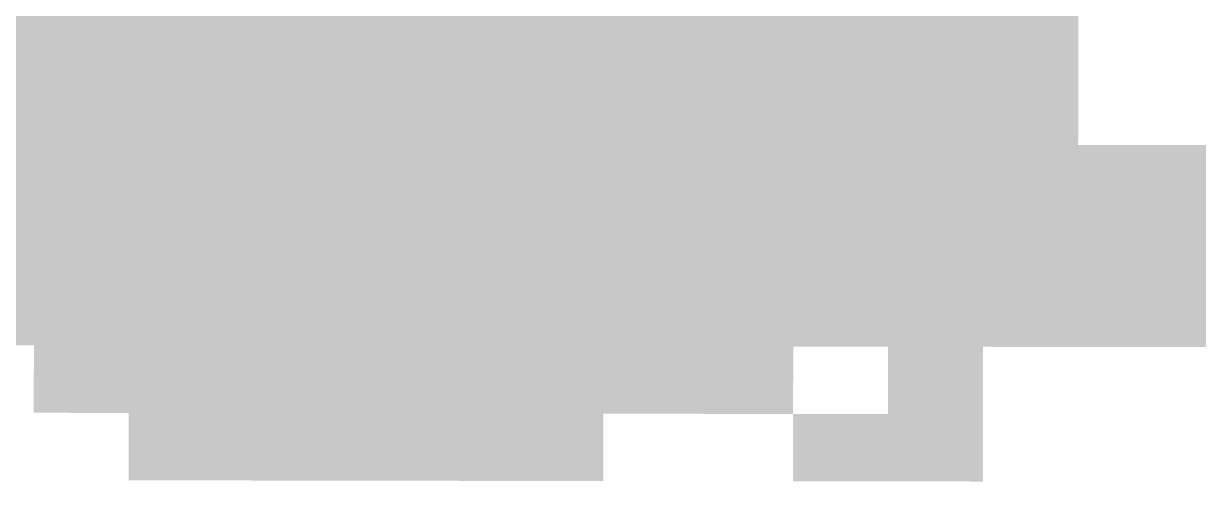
# Model space of a CAD drawing. Header units: inches. Extents: x 267136 to 306747, y 5028981 to 5062930.
# Drawn here: x 293007 to 299062, y 5030289 to 5032650 of the extents above; entities that cross this region are included whole.
import ezdxf

# ---------------------------------------------------------------- set-up
doc = ezdxf.new("R2010")
doc.units = ezdxf.units.IN
doc.header["$MEASUREMENT"] = 0

msp = doc.modelspace()

# ---------------------------------------------------------------- hatches: boundary and pattern name
for points in [[(293063.205, 5032379.433), (292998.001, 5032379.554), (292932.796, 5032379.677), (292867.592, 5032379.8), (292802.387, 5032379.924), (292671.979, 5032380.174), (292606.774, 5032380.3), (292574.172, 5032380.363), (292574.262, 5032426.667), (292574.442, 5032519.274), (292574.847, 5032727.642), (292607.447, 5032727.578), (292672.648, 5032727.452), (292803.05, 5032727.202), (292868.25, 5032727.078), (292933.451, 5032726.955), (293063.853, 5032726.711), (293063.81, 5032703.559), (293063.637, 5032610.951), (293063.464, 5032518.344), (293063.292, 5032425.736), (293063.205, 5032379.433)], [(293552.238, 5032378.539), (293519.636, 5032378.598), (293454.432, 5032378.715), (293389.227, 5032378.833), (293324.023, 5032378.951), (293258.818, 5032379.07), (293193.614, 5032379.19), (293128.409, 5032379.311), (293063.205, 5032379.433), (293063.292, 5032425.736), (293063.464, 5032518.344), (293063.637, 5032610.951), (293063.81, 5032703.559), (293063.853, 5032726.711), (293129.053, 5032726.59), (293194.254, 5032726.469), (293324.656, 5032726.229), (293455.058, 5032725.993), (293520.259, 5032725.876), (293552.859, 5032725.817), (293552.817, 5032702.666), (293552.652, 5032610.058), (293552.486, 5032517.45), (293552.321, 5032424.843), (293552.238, 5032378.539)], [(294041.271, 5032377.684), (293976.067, 5032377.796), (293910.862, 5032377.908), (293845.658, 5032378.021), (293780.454, 5032378.136), (293715.249, 5032378.25), (293650.045, 5032378.365), (293584.84, 5032378.48), (293552.238, 5032378.539), (293552.321, 5032424.843), (293552.486, 5032517.45), (293552.652, 5032610.058), (293552.817, 5032702.666), (293552.859, 5032725.817), (293585.459, 5032725.76), (293715.861, 5032725.528), (293781.062, 5032725.414), (293846.262, 5032725.3), (293976.664, 5032725.074), (294041.865, 5032724.963), (294041.825, 5032701.811), (294041.667, 5032609.203), (294041.509, 5032516.596), (294041.35, 5032423.987), (294041.271, 5032377.684)], [(294530.304, 5032376.867), (294497.702, 5032376.92), (294432.498, 5032377.027), (294367.293, 5032377.135), (294302.089, 5032377.243), (294236.885, 5032377.353), (294171.68, 5032377.462), (294106.476, 5032377.573), (294041.271, 5032377.684), (294041.35, 5032423.987), (294041.509, 5032516.596), (294041.667, 5032609.203), (294041.825, 5032701.811), (294041.865, 5032724.963), (294172.267, 5032724.741), (294237.467, 5032724.631), (294367.869, 5032724.413), (294433.07, 5032724.306), (294498.271, 5032724.198), (294530.871, 5032724.146), (294530.833, 5032700.993), (294530.682, 5032608.386), (294530.531, 5032515.778), (294530.38, 5032423.171), (294530.304, 5032376.867)], [(295019.337, 5032376.088), (294954.133, 5032376.189), (294888.929, 5032376.292), (294823.724, 5032376.395), (294758.52, 5032376.499), (294693.315, 5032376.603), (294562.907, 5032376.813), (294530.304, 5032376.867), (294530.38, 5032423.171), (294530.531, 5032515.778), (294530.682, 5032608.386), (294530.833, 5032700.993), (294530.871, 5032724.146), (294563.472, 5032724.093), (294628.672, 5032723.986), (294693.873, 5032723.882), (294759.074, 5032723.777), (294824.275, 5032723.674), (294889.476, 5032723.57), (294954.676, 5032723.468), (295019.877, 5032723.366), (295019.841, 5032700.215), (295019.697, 5032607.606), (295019.409, 5032422.392), (295019.337, 5032376.088)], [(295508.371, 5032375.347), (295475.768, 5032375.395), (295410.564, 5032375.492), (295345.36, 5032375.59), (295280.155, 5032375.687), (295214.951, 5032375.787), (295149.746, 5032375.887), (295084.542, 5032375.987), (295019.337, 5032376.088), (295019.409, 5032422.392), (295019.697, 5032607.606), (295019.841, 5032700.215), (295019.877, 5032723.366), (295085.078, 5032723.266), (295150.279, 5032723.165), (295215.48, 5032723.065), (295280.681, 5032722.967), (295345.881, 5032722.868), (295476.283, 5032722.674), (295508.883, 5032722.625), (295508.849, 5032699.474), (295508.712, 5032606.866), (295508.576, 5032514.258), (295508.439, 5032421.65), (295508.371, 5032375.347)], [(295997.404, 5032374.644), (295932.199, 5032374.735), (295866.995, 5032374.827), (295801.79, 5032374.92), (295671.382, 5032375.108), (295606.177, 5032375.203), (295508.371, 5032375.347), (295508.439, 5032421.65), (295508.576, 5032514.258), (295508.712, 5032606.866), (295508.849, 5032699.474), (295508.883, 5032722.625), (295541.484, 5032722.577), (295606.685, 5032722.481), (295671.885, 5032722.387), (295737.086, 5032722.292), (295867.488, 5032722.106), (295997.89, 5032721.922), (295997.857, 5032698.771), (295997.728, 5032606.163), (295997.468, 5032420.947), (295997.404, 5032374.644)], [(296486.437, 5032373.979), (296453.835, 5032374.021), (296388.63, 5032374.108), (296323.426, 5032374.196), (296258.221, 5032374.284), (296193.017, 5032374.373), (296127.813, 5032374.463), (296062.608, 5032374.553), (295997.404, 5032374.644), (295997.468, 5032420.947), (295997.728, 5032606.163), (295997.857, 5032698.771), (295997.89, 5032721.922), (296063.09, 5032721.831), (296193.492, 5032721.651), (296258.693, 5032721.562), (296323.894, 5032721.475), (296389.094, 5032721.387), (296454.295, 5032721.301), (296486.896, 5032721.257), (296486.865, 5032698.105), (296486.743, 5032605.498), (296486.62, 5032512.89), (296486.498, 5032420.282), (296486.437, 5032373.979)], [(296975.47, 5032373.352), (296910.266, 5032373.433), (296845.061, 5032373.515), (296779.857, 5032373.598), (296714.652, 5032373.682), (296649.448, 5032373.766), (296584.243, 5032373.851), (296519.039, 5032373.936), (296486.437, 5032373.979), (296486.498, 5032420.282), (296486.62, 5032512.89), (296486.743, 5032605.498), (296486.865, 5032698.105), (296486.896, 5032721.257), (296519.496, 5032721.214), (296649.898, 5032721.044), (296715.099, 5032720.96), (296780.299, 5032720.876), (296975.902, 5032720.63), (296975.873, 5032697.479), (296975.758, 5032604.87), (296975.643, 5032512.263), (296975.528, 5032419.655), (296975.47, 5032373.352)], [(297464.503, 5032372.763), (297431.901, 5032372.801), (297366.696, 5032372.877), (297301.492, 5032372.955), (297236.288, 5032373.032), (297171.083, 5032373.111), (297105.879, 5032373.19), (297040.674, 5032373.271), (296975.47, 5032373.352), (296975.528, 5032419.655), (296975.643, 5032512.263), (296975.758, 5032604.87), (296975.873, 5032697.479), (296975.902, 5032720.63), (297041.103, 5032720.55), (297106.303, 5032720.47), (297171.504, 5032720.39), (297236.705, 5032720.312), (297301.906, 5032720.233), (297367.107, 5032720.156), (297432.307, 5032720.079), (297464.908, 5032720.041), (297464.773, 5032604.281), (297464.665, 5032511.674), (297464.557, 5032419.066), (297464.503, 5032372.763)], [(297953.536, 5032372.212), (297888.332, 5032372.283), (297823.127, 5032372.354), (297757.923, 5032372.428), (297692.719, 5032372.501), (297627.514, 5032372.574), (297562.31, 5032372.649), (297497.105, 5032372.725), (297464.503, 5032372.763), (297464.557, 5032419.066), (297464.665, 5032511.674), (297464.773, 5032604.281), (297464.908, 5032720.041), (297497.508, 5032720.003), (297562.709, 5032719.928), (297627.91, 5032719.854), (297693.111, 5032719.779), (297758.312, 5032719.706), (297823.512, 5032719.633), (297888.713, 5032719.562), (297953.914, 5032719.49), (297953.889, 5032696.338), (297953.788, 5032603.73), (297953.687, 5032511.123), (297953.587, 5032418.516), (297953.536, 5032372.212)], [(298442.569, 5032371.698), (298409.967, 5032371.731), (298344.763, 5032371.798), (298279.558, 5032371.865), (298214.354, 5032371.934), (298149.149, 5032372.002), (298083.945, 5032372.071), (298018.741, 5032372.141), (297953.536, 5032372.212), (297953.587, 5032418.516), (297953.687, 5032511.123), (297953.788, 5032603.73), (297953.889, 5032696.338), (297953.914, 5032719.49), (298019.115, 5032719.419), (298084.316, 5032719.35), (298149.517, 5032719.28), (298214.717, 5032719.212), (298345.119, 5032719.076), (298410.32, 5032719.01), (298442.92, 5032718.977), (298442.897, 5032695.825), (298442.803, 5032603.218), (298442.71, 5032510.609), (298442.616, 5032418.002), (298442.569, 5032371.698)], [(293062.557, 5032032.154), (292997.349, 5032032.275), (292866.933, 5032032.521), (292736.517, 5032032.771), (292606.101, 5032033.021), (292573.497, 5032033.085), (292573.722, 5032148.845), (292573.902, 5032241.452), (292574.082, 5032334.06), (292574.172, 5032380.363), (292606.774, 5032380.3), (292671.979, 5032380.174), (292802.387, 5032379.924), (292867.592, 5032379.8), (292932.796, 5032379.677), (292998.001, 5032379.554), (293063.205, 5032379.433), (293063.119, 5032333.128), (293062.946, 5032240.521), (293062.773, 5032147.913), (293062.601, 5032055.306), (293062.557, 5032032.154)], [(293551.617, 5032031.261), (293519.013, 5032031.319), (293323.389, 5032031.673), (293258.181, 5032031.792), (293127.765, 5032032.032), (293062.557, 5032032.154), (293062.601, 5032055.306), (293062.773, 5032147.913), (293062.946, 5032240.521), (293063.119, 5032333.128), (293063.205, 5032379.433), (293128.409, 5032379.311), (293193.614, 5032379.19), (293258.818, 5032379.07), (293324.023, 5032378.951), (293389.227, 5032378.833), (293454.432, 5032378.715), (293519.636, 5032378.598), (293552.238, 5032378.539), (293552.155, 5032332.235), (293551.99, 5032239.628), (293551.824, 5032147.021), (293551.659, 5032054.413), (293551.617, 5032031.261)], [(294040.677, 5032030.405), (293975.469, 5032030.518), (293910.261, 5032030.63), (293845.053, 5032030.743), (293779.845, 5032030.857), (293584.221, 5032031.202), (293551.617, 5032031.261), (293551.659, 5032054.413), (293551.824, 5032147.021), (293551.99, 5032239.628), (293552.155, 5032332.235), (293552.238, 5032378.539), (293584.84, 5032378.48), (293650.045, 5032378.365), (293715.249, 5032378.25), (293780.454, 5032378.136), (293845.658, 5032378.021), (293910.862, 5032377.908), (293976.067, 5032377.796), (294041.271, 5032377.684), (294041.192, 5032331.38), (294041.034, 5032238.772), (294040.875, 5032146.165), (294040.717, 5032053.558), (294040.677, 5032030.405)], [(294529.738, 5032029.589), (294497.134, 5032029.642), (294366.718, 5032029.856), (294236.302, 5032030.074), (294171.094, 5032030.185), (294105.885, 5032030.295), (294040.677, 5032030.405), (294040.717, 5032053.558), (294040.875, 5032146.165), (294041.034, 5032238.772), (294041.192, 5032331.38), (294041.271, 5032377.684), (294106.476, 5032377.573), (294171.68, 5032377.462), (294236.885, 5032377.353), (294302.089, 5032377.243), (294367.293, 5032377.135), (294432.498, 5032377.027), (294497.702, 5032376.92), (294530.304, 5032376.867), (294530.229, 5032330.563), (294530.078, 5032237.956), (294529.927, 5032145.348), (294529.775, 5032052.74), (294529.738, 5032029.589)], [(295018.798, 5032028.81), (294953.59, 5032028.911), (294888.382, 5032029.014), (294823.174, 5032029.116), (294757.966, 5032029.221), (294692.758, 5032029.325), (294562.342, 5032029.535), (294529.738, 5032029.589), (294529.775, 5032052.74), (294529.927, 5032145.348), (294530.078, 5032237.956), (294530.229, 5032330.563), (294530.304, 5032376.867), (294562.907, 5032376.813), (294693.315, 5032376.603), (294758.52, 5032376.499), (294823.724, 5032376.395), (294888.929, 5032376.292), (294954.133, 5032376.189), (295019.337, 5032376.088), (295019.266, 5032329.784), (295019.122, 5032237.177), (295018.978, 5032144.569), (295018.834, 5032051.962), (295018.798, 5032028.81)], [(295507.858, 5032028.068), (295475.254, 5032028.116), (295344.838, 5032028.312), (295279.63, 5032028.409), (295214.422, 5032028.509), (295149.214, 5032028.608), (295018.798, 5032028.81), (295018.834, 5032051.962), (295018.978, 5032144.569), (295019.122, 5032237.177), (295019.266, 5032329.784), (295019.337, 5032376.088), (295084.542, 5032375.987), (295149.746, 5032375.887), (295214.951, 5032375.787), (295280.155, 5032375.687), (295345.36, 5032375.59), (295410.564, 5032375.492), (295475.768, 5032375.395), (295508.371, 5032375.347), (295508.302, 5032329.043), (295508.165, 5032236.436), (295508.029, 5032143.828), (295507.892, 5032051.221), (295507.858, 5032028.068)], [(295996.918, 5032027.365), (295931.71, 5032027.457), (295866.502, 5032027.549), (295736.086, 5032027.735), (295605.67, 5032027.925), (295540.462, 5032028.021), (295507.858, 5032028.068), (295507.892, 5032051.221), (295508.029, 5032143.828), (295508.165, 5032236.436), (295508.302, 5032329.043), (295508.371, 5032375.347), (295606.177, 5032375.203), (295671.382, 5032375.108), (295801.79, 5032374.92), (295866.995, 5032374.827), (295932.199, 5032374.735), (295997.404, 5032374.644), (295997.339, 5032328.34), (295997.209, 5032235.732), (295997.08, 5032143.125), (295996.95, 5032050.518), (295996.918, 5032027.365)], [(296485.978, 5032026.7), (296453.374, 5032026.743), (296388.166, 5032026.83), (296257.75, 5032027.006), (296192.542, 5032027.095), (296127.334, 5032027.185), (296062.126, 5032027.274), (295996.918, 5032027.365), (295996.95, 5032050.518), (295997.08, 5032143.125), (295997.209, 5032235.732), (295997.339, 5032328.34), (295997.404, 5032374.644), (296062.608, 5032374.553), (296127.813, 5032374.463), (296193.017, 5032374.373), (296258.221, 5032374.284), (296323.426, 5032374.196), (296388.63, 5032374.108), (296453.835, 5032374.021), (296486.437, 5032373.979), (296486.376, 5032327.675), (296486.253, 5032235.067), (296486.009, 5032049.853), (296485.978, 5032026.7)], [(296975.038, 5032026.073), (296909.83, 5032026.154), (296844.622, 5032026.236), (296779.414, 5032026.319), (296648.998, 5032026.487), (296518.582, 5032026.657), (296485.978, 5032026.7), (296486.009, 5032049.853), (296486.253, 5032235.067), (296486.376, 5032327.675), (296486.437, 5032373.979), (296519.039, 5032373.936), (296584.243, 5032373.851), (296649.448, 5032373.766), (296714.652, 5032373.682), (296779.857, 5032373.598), (296845.061, 5032373.515), (296910.266, 5032373.433), (296975.47, 5032373.352), (296975.412, 5032327.048), (296975.297, 5032234.44), (296975.067, 5032049.226), (296975.038, 5032026.073)], [(297464.098, 5032025.484), (297431.494, 5032025.522), (297366.286, 5032025.599), (297301.078, 5032025.677), (297235.87, 5032025.754), (297105.454, 5032025.912), (297040.246, 5032025.992), (296975.038, 5032026.073), (296975.067, 5032049.226), (296975.297, 5032234.44), (296975.412, 5032327.048), (296975.47, 5032373.352), (297040.674, 5032373.271), (297105.879, 5032373.19), (297171.083, 5032373.111), (297236.288, 5032373.032), (297301.492, 5032372.955), (297366.696, 5032372.877), (297431.901, 5032372.801), (297464.503, 5032372.763), (297464.449, 5032326.459), (297464.341, 5032233.852), (297464.233, 5032141.243), (297464.125, 5032048.636), (297464.098, 5032025.484)], [(297953.158, 5032024.934), (297887.95, 5032025.005), (297822.742, 5032025.076), (297757.534, 5032025.149), (297692.326, 5032025.223), (297627.118, 5032025.296), (297496.702, 5032025.446), (297464.098, 5032025.484), (297464.125, 5032048.636), (297464.233, 5032141.243), (297464.341, 5032233.852), (297464.449, 5032326.459), (297464.503, 5032372.763), (297497.105, 5032372.725), (297562.31, 5032372.649), (297627.514, 5032372.574), (297692.719, 5032372.501), (297757.923, 5032372.428), (297823.127, 5032372.354), (297888.332, 5032372.283), (297953.536, 5032372.212), (297953.486, 5032325.907), (297953.385, 5032233.3), (297953.284, 5032140.692), (297953.184, 5032048.085), (297953.158, 5032024.934)], [(298442.219, 5032024.42), (298409.615, 5032024.453), (298344.406, 5032024.52), (298279.198, 5032024.587), (298213.99, 5032024.655), (298018.366, 5032024.862), (297953.158, 5032024.934), (297953.184, 5032048.085), (297953.284, 5032140.692), (297953.385, 5032233.3), (297953.486, 5032325.907), (297953.536, 5032372.212), (298018.741, 5032372.141), (298083.945, 5032372.071), (298149.149, 5032372.002), (298214.354, 5032371.934), (298279.558, 5032371.865), (298344.763, 5032371.798), (298409.967, 5032371.731), (298442.569, 5032371.698), (298442.522, 5032325.395), (298442.429, 5032232.787), (298442.335, 5032140.18), (298442.242, 5032047.572), (298442.219, 5032024.42)], [(293061.91, 5031684.876), (292996.698, 5031684.998), (292931.487, 5031685.12), (292866.275, 5031685.243), (292801.063, 5031685.367), (292735.852, 5031685.492), (292670.64, 5031685.617), (292605.428, 5031685.743), (292572.823, 5031685.807), (292573.002, 5031778.414), (292573.182, 5031871.021), (292573.497, 5032033.085), (292606.101, 5032033.021), (292736.517, 5032032.771), (292866.933, 5032032.521), (292997.349, 5032032.275), (293062.557, 5032032.154), (293062.428, 5031962.698), (293062.255, 5031870.091), (293062.082, 5031777.483), (293061.91, 5031684.876)], [(293550.997, 5031683.982), (293518.391, 5031684.041), (293453.179, 5031684.158), (293387.968, 5031684.276), (293257.544, 5031684.514), (293192.333, 5031684.634), (293127.121, 5031684.755), (293061.91, 5031684.876), (293062.082, 5031777.483), (293062.255, 5031870.091), (293062.428, 5031962.698), (293062.557, 5032032.154), (293127.765, 5032032.032), (293258.181, 5032031.792), (293323.389, 5032031.673), (293519.013, 5032031.319), (293551.617, 5032031.261), (293551.493, 5031961.805), (293551.328, 5031869.197), (293551.162, 5031776.59), (293550.997, 5031683.982)], [(294040.084, 5031683.128), (293974.872, 5031683.239), (293909.661, 5031683.352), (293844.449, 5031683.465), (293779.237, 5031683.579), (293714.026, 5031683.693), (293648.814, 5031683.809), (293583.603, 5031683.925), (293550.997, 5031683.982), (293551.162, 5031776.59), (293551.328, 5031869.197), (293551.493, 5031961.805), (293551.617, 5032031.261), (293584.221, 5032031.202), (293779.845, 5032030.857), (293845.053, 5032030.743), (293910.261, 5032030.63), (293975.469, 5032030.518), (294040.677, 5032030.405), (294040.559, 5031960.95), (294040.401, 5031868.343), (294040.242, 5031775.735), (294040.084, 5031683.128)], [(294529.171, 5031682.311), (294496.565, 5031682.364), (294431.354, 5031682.471), (294300.93, 5031682.687), (294235.719, 5031682.796), (294170.507, 5031682.906), (294105.295, 5031683.017), (294040.084, 5031683.128), (294040.242, 5031775.735), (294040.401, 5031868.343), (294040.559, 5031960.95), (294040.677, 5032030.405), (294105.885, 5032030.295), (294171.094, 5032030.185), (294236.302, 5032030.074), (294366.718, 5032029.856), (294497.134, 5032029.642), (294529.738, 5032029.589), (294529.624, 5031960.133), (294529.473, 5031867.525), (294529.171, 5031682.311)], [(295018.258, 5031681.531), (294953.046, 5031681.633), (294887.835, 5031681.735), (294822.623, 5031681.839), (294757.412, 5031681.942), (294692.2, 5031682.047), (294626.988, 5031682.151), (294561.777, 5031682.258), (294529.171, 5031682.311), (294529.473, 5031867.525), (294529.624, 5031960.133), (294529.738, 5032029.589), (294562.342, 5032029.535), (294692.758, 5032029.325), (294757.966, 5032029.221), (294823.174, 5032029.116), (294888.382, 5032029.014), (294953.59, 5032028.911), (295018.798, 5032028.81), (295018.69, 5031959.354), (295018.546, 5031866.746), (295018.402, 5031774.139), (295018.258, 5031681.531)], [(295507.345, 5031680.79), (295474.739, 5031680.839), (295409.528, 5031680.936), (295344.316, 5031681.033), (295279.104, 5031681.132), (295213.893, 5031681.23), (295148.681, 5031681.33), (295083.47, 5031681.431), (295018.258, 5031681.531), (295018.402, 5031774.139), (295018.546, 5031866.746), (295018.798, 5032028.81), (295149.214, 5032028.608), (295214.422, 5032028.509), (295279.63, 5032028.409), (295344.838, 5032028.312), (295475.254, 5032028.116), (295507.858, 5032028.068), (295507.755, 5031958.613), (295507.619, 5031866.005), (295507.482, 5031773.397), (295507.345, 5031680.79)], [(295996.432, 5031680.087), (295931.221, 5031680.179), (295866.009, 5031680.271), (295800.797, 5031680.364), (295735.586, 5031680.458), (295670.374, 5031680.552), (295605.163, 5031680.646), (295507.345, 5031680.79), (295507.482, 5031773.397), (295507.619, 5031866.005), (295507.755, 5031958.613), (295507.858, 5032028.068), (295540.462, 5032028.021), (295605.67, 5032027.925), (295736.086, 5032027.735), (295866.502, 5032027.549), (295996.918, 5032027.365), (295996.821, 5031957.91), (295996.691, 5031865.303), (295996.562, 5031772.694), (295996.432, 5031680.087)], [(296485.519, 5031679.422), (296452.913, 5031679.466), (296387.702, 5031679.552), (296322.49, 5031679.64), (296257.279, 5031679.728), (296192.067, 5031679.816), (296126.855, 5031679.906), (296061.644, 5031679.996), (295996.432, 5031680.087), (295996.562, 5031772.694), (295996.691, 5031865.303), (295996.821, 5031957.91), (295996.918, 5032027.365), (296062.126, 5032027.274), (296127.334, 5032027.185), (296192.542, 5032027.095), (296257.75, 5032027.006), (296388.166, 5032026.83), (296453.374, 5032026.743), (296485.978, 5032026.7), (296485.886, 5031957.245), (296485.642, 5031772.029), (296485.519, 5031679.422)], [(296974.606, 5031678.795), (296909.395, 5031678.877), (296844.183, 5031678.959), (296778.972, 5031679.041), (296648.548, 5031679.209), (296583.337, 5031679.294), (296518.125, 5031679.379), (296485.519, 5031679.422), (296485.642, 5031772.029), (296485.886, 5031957.245), (296485.978, 5032026.7), (296518.582, 5032026.657), (296648.998, 5032026.487), (296779.414, 5032026.319), (296844.622, 5032026.236), (296909.83, 5032026.154), (296975.038, 5032026.073), (296974.952, 5031956.617), (296974.837, 5031864.01), (296974.722, 5031771.402), (296974.606, 5031678.795)], [(297463.693, 5031678.206), (297431.088, 5031678.244), (297300.664, 5031678.398), (297235.453, 5031678.477), (297170.241, 5031678.555), (297105.03, 5031678.635), (296974.606, 5031678.795), (296974.722, 5031771.402), (296974.837, 5031864.01), (296974.952, 5031956.617), (296975.038, 5032026.073), (297040.246, 5032025.992), (297105.454, 5032025.912), (297235.87, 5032025.754), (297301.078, 5032025.677), (297366.286, 5032025.599), (297431.494, 5032025.522), (297464.098, 5032025.484), (297464.017, 5031956.028), (297463.909, 5031863.421), (297463.801, 5031770.813), (297463.693, 5031678.206)], [(297952.781, 5031677.655), (297887.569, 5031677.727), (297822.357, 5031677.798), (297757.146, 5031677.871), (297691.934, 5031677.944), (297626.723, 5031678.019), (297561.511, 5031678.093), (297496.299, 5031678.168), (297463.693, 5031678.206), (297463.801, 5031770.813), (297463.909, 5031863.421), (297464.017, 5031956.028), (297464.098, 5032025.484), (297496.702, 5032025.446), (297627.118, 5032025.296), (297692.326, 5032025.223), (297757.534, 5032025.149), (297822.742, 5032025.076), (297953.158, 5032024.934), (297953.083, 5031955.478), (297952.982, 5031862.87), (297952.881, 5031770.263), (297952.781, 5031677.655)], [(298441.868, 5031677.142), (298409.262, 5031677.175), (298344.05, 5031677.241), (298278.839, 5031677.309), (298213.627, 5031677.377), (298148.416, 5031677.445), (298083.204, 5031677.515), (298017.992, 5031677.584), (297952.781, 5031677.655), (297952.881, 5031770.263), (297952.982, 5031862.87), (297953.083, 5031955.478), (297953.158, 5032024.934), (298018.366, 5032024.862), (298213.99, 5032024.655), (298279.198, 5032024.587), (298344.406, 5032024.52), (298409.615, 5032024.453), (298442.219, 5032024.42), (298442.148, 5031954.965), (298442.055, 5031862.357), (298441.961, 5031769.749), (298441.868, 5031677.142)], [(298930.955, 5031676.667), (298865.743, 5031676.729), (298800.531, 5031676.79), (298735.32, 5031676.853), (298670.108, 5031676.916), (298604.897, 5031676.979), (298474.473, 5031677.109), (298441.868, 5031677.142), (298441.961, 5031769.749), (298442.055, 5031862.357), (298442.148, 5031954.965), (298442.219, 5032024.42), (298474.823, 5032024.388), (298540.031, 5032024.322), (298605.239, 5032024.258), (298670.447, 5032024.193), (298735.655, 5032024.131), (298800.863, 5032024.068), (298866.071, 5032024.006), (298931.279, 5032023.945), (298931.214, 5031954.489), (298931.127, 5031861.882), (298931.041, 5031769.274), (298930.955, 5031676.667)], [(299420.042, 5031676.229), (299387.436, 5031676.258), (299322.224, 5031676.314), (299257.013, 5031676.371), (299191.801, 5031676.429), (299126.59, 5031676.487), (299061.378, 5031676.547), (298996.167, 5031676.606), (298930.955, 5031676.667), (298931.041, 5031769.274), (298931.127, 5031861.882), (298931.214, 5031954.489), (298931.279, 5032023.945), (299061.695, 5032023.825), (299192.111, 5032023.707), (299257.319, 5032023.649), (299322.527, 5032023.593), (299387.735, 5032023.536), (299420.339, 5032023.508), (299420.279, 5031954.053), (299420.042, 5031676.229)], [(293061.262, 5031337.598), (292996.047, 5031337.72), (292930.832, 5031337.843), (292865.616, 5031337.966), (292800.401, 5031338.09), (292669.971, 5031338.34), (292604.756, 5031338.466), (292572.148, 5031338.529), (292572.283, 5031407.984), (292572.463, 5031500.592), (292572.643, 5031593.199), (292572.823, 5031685.807), (292605.428, 5031685.743), (292670.64, 5031685.617), (292735.852, 5031685.492), (292801.063, 5031685.367), (292866.275, 5031685.243), (292931.487, 5031685.12), (292996.698, 5031684.998), (293061.91, 5031684.876), (293061.737, 5031592.269), (293061.564, 5031499.661), (293061.392, 5031407.054), (293061.262, 5031337.598)], [(293550.376, 5031336.705), (293517.769, 5031336.763), (293452.553, 5031336.88), (293387.338, 5031336.998), (293256.908, 5031337.236), (293191.692, 5031337.356), (293061.262, 5031337.598), (293061.392, 5031407.054), (293061.564, 5031499.661), (293061.737, 5031592.269), (293061.91, 5031684.876), (293127.121, 5031684.755), (293192.333, 5031684.634), (293257.544, 5031684.514), (293387.968, 5031684.276), (293453.179, 5031684.158), (293518.391, 5031684.041), (293550.997, 5031683.982), (293550.831, 5031591.375), (293550.666, 5031498.768), (293550.5, 5031406.16), (293550.376, 5031336.705)], [(294039.49, 5031335.85), (293974.275, 5031335.962), (293909.06, 5031336.074), (293843.844, 5031336.187), (293713.414, 5031336.415), (293648.199, 5031336.53), (293582.984, 5031336.646), (293550.376, 5031336.705), (293550.5, 5031406.16), (293550.666, 5031498.768), (293550.831, 5031591.375), (293550.997, 5031683.982), (293583.603, 5031683.925), (293648.814, 5031683.809), (293714.026, 5031683.693), (293779.237, 5031683.579), (293844.449, 5031683.465), (293909.661, 5031683.352), (293974.872, 5031683.239), (294040.084, 5031683.128), (294039.926, 5031590.521), (294039.767, 5031497.913), (294039.609, 5031405.306), (294039.49, 5031335.85)], [(294528.604, 5031335.032), (294495.997, 5031335.086), (294430.781, 5031335.193), (294300.351, 5031335.409), (294235.136, 5031335.519), (294169.921, 5031335.628), (294104.705, 5031335.738), (294039.49, 5031335.85), (294039.609, 5031405.306), (294039.767, 5031497.913), (294039.926, 5031590.521), (294040.084, 5031683.128), (294105.295, 5031683.017), (294170.507, 5031682.906), (294235.719, 5031682.796), (294300.93, 5031682.687), (294431.354, 5031682.471), (294496.565, 5031682.364), (294529.171, 5031682.311), (294529.02, 5031589.703), (294528.869, 5031497.096), (294528.718, 5031404.488), (294528.604, 5031335.032)], [(295017.718, 5031334.254), (294952.503, 5031334.355), (294822.073, 5031334.561), (294756.858, 5031334.664), (294691.642, 5031334.769), (294561.212, 5031334.979), (294528.604, 5031335.032), (294528.718, 5031404.488), (294528.869, 5031497.096), (294529.02, 5031589.703), (294529.171, 5031682.311), (294561.777, 5031682.258), (294626.988, 5031682.151), (294692.2, 5031682.047), (294757.412, 5031681.942), (294822.623, 5031681.839), (294887.835, 5031681.735), (294953.046, 5031681.633), (295018.258, 5031681.531), (295018.114, 5031588.924), (295017.97, 5031496.316), (295017.826, 5031403.709), (295017.718, 5031334.254)], [(295506.832, 5031333.513), (295474.225, 5031333.561), (295409.01, 5031333.657), (295343.794, 5031333.755), (295278.579, 5031333.854), (295213.364, 5031333.952), (295082.934, 5031334.152), (295017.718, 5031334.254), (295017.826, 5031403.709), (295017.97, 5031496.316), (295018.114, 5031588.924), (295018.258, 5031681.531), (295083.47, 5031681.431), (295148.681, 5031681.33), (295213.893, 5031681.23), (295279.104, 5031681.132), (295344.316, 5031681.033), (295409.528, 5031680.936), (295474.739, 5031680.839), (295507.345, 5031680.79), (295507.208, 5031588.183), (295507.072, 5031495.575), (295506.935, 5031402.968), (295506.832, 5031333.513)], [(295995.946, 5031332.81), (295930.731, 5031332.901), (295865.516, 5031332.993), (295800.301, 5031333.086), (295735.086, 5031333.18), (295669.87, 5031333.273), (295539.44, 5031333.465), (295506.832, 5031333.513), (295506.935, 5031402.968), (295507.072, 5031495.575), (295507.208, 5031588.183), (295507.345, 5031680.79), (295605.163, 5031680.646), (295670.374, 5031680.552), (295735.586, 5031680.458), (295800.797, 5031680.364), (295866.009, 5031680.271), (295931.221, 5031680.179), (295996.432, 5031680.087), (295996.303, 5031587.479), (295996.173, 5031494.872), (295996.044, 5031402.265), (295995.946, 5031332.81)], [(296485.061, 5031332.145), (296452.453, 5031332.187), (296322.023, 5031332.361), (296256.807, 5031332.45), (296126.377, 5031332.628), (296061.162, 5031332.719), (295995.946, 5031332.81), (295996.044, 5031402.265), (295996.173, 5031494.872), (295996.303, 5031587.479), (295996.432, 5031680.087), (296061.644, 5031679.996), (296126.855, 5031679.906), (296192.067, 5031679.816), (296257.279, 5031679.728), (296322.49, 5031679.64), (296387.702, 5031679.552), (296452.913, 5031679.466), (296485.519, 5031679.422), (296485.397, 5031586.814), (296485.275, 5031494.207), (296485.152, 5031401.6), (296485.061, 5031332.145)], [(296974.175, 5031331.518), (296908.959, 5031331.599), (296843.744, 5031331.681), (296713.314, 5031331.847), (296648.099, 5031331.931), (296582.883, 5031332.016), (296517.668, 5031332.102), (296485.061, 5031332.145), (296485.152, 5031401.6), (296485.275, 5031494.207), (296485.397, 5031586.814), (296485.519, 5031679.422), (296518.125, 5031679.379), (296583.337, 5031679.294), (296648.548, 5031679.209), (296778.972, 5031679.041), (296844.183, 5031678.959), (296909.395, 5031678.877), (296974.606, 5031678.795), (296974.491, 5031586.187), (296974.261, 5031400.973), (296974.175, 5031331.518)], [(297463.289, 5031330.928), (297430.681, 5031330.966), (297300.251, 5031331.12), (297235.036, 5031331.198), (297169.82, 5031331.277), (297104.605, 5031331.356), (296974.175, 5031331.518), (296974.261, 5031400.973), (296974.491, 5031586.187), (296974.606, 5031678.795), (297105.03, 5031678.635), (297170.241, 5031678.555), (297235.453, 5031678.477), (297300.664, 5031678.398), (297431.088, 5031678.244), (297463.693, 5031678.206), (297463.586, 5031585.599), (297463.478, 5031492.991), (297463.37, 5031400.384), (297463.289, 5031330.928)], [(297952.403, 5031330.377), (297887.188, 5031330.448), (297821.972, 5031330.521), (297756.757, 5031330.593), (297691.542, 5031330.666), (297561.112, 5031330.814), (297495.896, 5031330.891), (297463.289, 5031330.928), (297463.37, 5031400.384), (297463.478, 5031492.991), (297463.586, 5031585.599), (297463.693, 5031678.206), (297496.299, 5031678.168), (297561.511, 5031678.093), (297626.723, 5031678.019), (297691.934, 5031677.944), (297757.146, 5031677.871), (297822.357, 5031677.798), (297887.569, 5031677.727), (297952.781, 5031677.655), (297952.68, 5031585.048), (297952.579, 5031492.44), (297952.478, 5031399.833), (297952.403, 5031330.377)], [(298441.517, 5031329.864), (298408.909, 5031329.897), (298278.479, 5031330.031), (298213.264, 5031330.099), (298148.048, 5031330.167), (298082.833, 5031330.236), (298017.618, 5031330.307), (297952.403, 5031330.377), (297952.478, 5031399.833), (297952.579, 5031492.44), (297952.68, 5031585.048), (297952.781, 5031677.655), (298017.992, 5031677.584), (298083.204, 5031677.515), (298148.416, 5031677.445), (298213.627, 5031677.377), (298278.839, 5031677.309), (298344.05, 5031677.241), (298441.868, 5031677.142), (298441.774, 5031584.534), (298441.681, 5031491.927), (298441.587, 5031399.319), (298441.517, 5031329.864)], [(298930.631, 5031329.389), (298865.416, 5031329.45), (298800.2, 5031329.512), (298734.985, 5031329.574), (298669.77, 5031329.638), (298604.555, 5031329.701), (298474.125, 5031329.831), (298441.517, 5031329.864), (298441.587, 5031399.319), (298441.681, 5031491.927), (298441.774, 5031584.534), (298441.868, 5031677.142), (298474.473, 5031677.109), (298604.897, 5031676.979), (298670.108, 5031676.916), (298735.32, 5031676.853), (298800.531, 5031676.79), (298865.743, 5031676.729), (298930.955, 5031676.667), (298930.868, 5031584.06), (298930.782, 5031491.452), (298930.696, 5031398.845), (298930.631, 5031329.389)], [(299419.745, 5031328.952), (299387.137, 5031328.979), (299321.922, 5031329.036), (299256.707, 5031329.094), (299191.492, 5031329.151), (299126.277, 5031329.21), (299061.061, 5031329.269), (298995.846, 5031329.328), (298930.631, 5031329.389), (298930.696, 5031398.845), (298930.782, 5031491.452), (298930.868, 5031584.06), (298930.955, 5031676.667), (298996.167, 5031676.606), (299061.378, 5031676.547), (299126.59, 5031676.487), (299191.801, 5031676.429), (299257.013, 5031676.371), (299322.224, 5031676.314), (299387.436, 5031676.258), (299420.042, 5031676.229), (299419.884, 5031491.015), (299419.804, 5031398.407), (299419.745, 5031328.952)], [(293060.615, 5030990.32), (292995.396, 5030990.442), (292930.177, 5030990.564), (292799.739, 5030990.812), (292734.521, 5030990.937), (292604.083, 5030991.187), (292571.473, 5030991.251), (292571.563, 5031037.555), (292571.743, 5031130.162), (292571.923, 5031222.77), (292572.103, 5031315.377), (292572.148, 5031338.529), (292604.756, 5031338.466), (292669.971, 5031338.34), (292800.401, 5031338.09), (292865.616, 5031337.966), (292930.832, 5031337.843), (292996.047, 5031337.72), (293061.262, 5031337.598), (293061.219, 5031314.446), (293061.046, 5031221.839), (293060.874, 5031129.231), (293060.701, 5031036.624), (293060.615, 5030990.32)], [(293549.756, 5030989.427), (293517.146, 5030989.485), (293386.708, 5030989.721), (293321.49, 5030989.839), (293256.271, 5030989.958), (293191.052, 5030990.078), (293125.833, 5030990.199), (293060.615, 5030990.32), (293060.701, 5031036.624), (293060.874, 5031129.231), (293061.046, 5031221.839), (293061.219, 5031314.446), (293061.262, 5031337.598), (293191.692, 5031337.356), (293256.908, 5031337.236), (293387.338, 5031336.998), (293452.553, 5031336.88), (293517.769, 5031336.763), (293550.376, 5031336.705), (293550.335, 5031313.553), (293550.169, 5031220.945), (293550.004, 5031128.338), (293549.838, 5031035.73), (293549.756, 5030989.427)], [(294038.897, 5030988.572), (293973.678, 5030988.684), (293908.459, 5030988.796), (293843.24, 5030988.909), (293778.021, 5030989.023), (293712.802, 5030989.138), (293647.584, 5030989.253), (293582.365, 5030989.369), (293549.756, 5030989.427), (293549.838, 5031035.73), (293550.004, 5031128.338), (293550.169, 5031220.945), (293550.335, 5031313.553), (293550.376, 5031336.705), (293582.984, 5031336.646), (293648.199, 5031336.53), (293713.414, 5031336.415), (293843.844, 5031336.187), (293909.06, 5031336.074), (294039.49, 5031335.85), (294039.451, 5031312.698), (294039.292, 5031220.091), (294039.134, 5031127.483), (294038.976, 5031034.876), (294038.897, 5030988.572)], [(294528.038, 5030987.755), (294495.428, 5030987.809), (294430.209, 5030987.915), (294364.991, 5030988.023), (294299.772, 5030988.132), (294234.553, 5030988.24), (294169.334, 5030988.351), (294104.115, 5030988.461), (294038.897, 5030988.572), (294038.976, 5031034.876), (294039.134, 5031127.483), (294039.292, 5031220.091), (294039.451, 5031312.698), (294039.49, 5031335.85), (294104.705, 5031335.738), (294169.921, 5031335.628), (294235.136, 5031335.519), (294300.351, 5031335.409), (294430.781, 5031335.193), (294495.997, 5031335.086), (294528.604, 5031335.032), (294528.567, 5031311.881), (294528.415, 5031219.273), (294528.113, 5031034.059), (294528.038, 5030987.755)], [(295017.179, 5030986.976), (294951.96, 5030987.077), (294821.522, 5030987.283), (294756.303, 5030987.387), (294691.085, 5030987.491), (294625.866, 5030987.596), (294560.647, 5030987.702), (294528.038, 5030987.755), (294528.113, 5031034.059), (294528.415, 5031219.273), (294528.567, 5031311.881), (294528.604, 5031335.032), (294561.212, 5031334.979), (294691.642, 5031334.769), (294756.858, 5031334.664), (294887.288, 5031334.458), (294952.503, 5031334.355), (295017.718, 5031334.254), (295017.538, 5031218.494), (295017.395, 5031125.887), (295017.251, 5031033.279), (295017.179, 5030986.976)], [(295506.32, 5030986.234), (295473.71, 5030986.283), (295408.492, 5030986.38), (295278.054, 5030986.576), (295147.616, 5030986.774), (295082.398, 5030986.875), (295017.179, 5030986.976), (295017.251, 5031033.279), (295017.395, 5031125.887), (295017.538, 5031218.494), (295017.718, 5031334.254), (295082.934, 5031334.152), (295213.364, 5031333.952), (295278.579, 5031333.854), (295343.794, 5031333.755), (295409.01, 5031333.657), (295474.225, 5031333.561), (295506.832, 5031333.513), (295506.798, 5031310.36), (295506.662, 5031217.753), (295506.525, 5031125.146), (295506.388, 5031032.538), (295506.32, 5030986.234)], [(295995.461, 5030985.531), (295930.242, 5030985.623), (295799.804, 5030985.809), (295734.586, 5030985.902), (295669.367, 5030985.996), (295604.148, 5030986.091), (295538.929, 5030986.187), (295506.32, 5030986.234), (295506.388, 5031032.538), (295506.525, 5031125.146), (295506.662, 5031217.753), (295506.798, 5031310.36), (295506.832, 5031333.513), (295539.44, 5031333.465), (295669.87, 5031333.273), (295735.086, 5031333.18), (295800.301, 5031333.086), (295865.516, 5031332.993), (295930.731, 5031332.901), (295995.946, 5031332.81), (295995.914, 5031309.657), (295995.785, 5031217.05), (295995.655, 5031124.442), (295995.526, 5031031.835), (295995.461, 5030985.531)], [(296484.602, 5030984.866), (296451.992, 5030984.91), (296386.774, 5030984.996), (296256.336, 5030985.172), (296191.117, 5030985.261), (296125.898, 5030985.351), (296060.68, 5030985.44), (295995.461, 5030985.531), (295995.526, 5031031.835), (295995.655, 5031124.442), (295995.785, 5031217.05), (295995.914, 5031309.657), (295995.946, 5031332.81), (296061.162, 5031332.719), (296126.377, 5031332.628), (296256.807, 5031332.45), (296322.023, 5031332.361), (296452.453, 5031332.187), (296485.061, 5031332.145), (296485.03, 5031308.992), (296484.908, 5031216.385), (296484.785, 5031123.777), (296484.663, 5031031.17), (296484.602, 5030984.866)], [(296973.743, 5030984.239), (296908.524, 5030984.321), (296778.086, 5030984.485), (296712.868, 5030984.569), (296647.649, 5030984.653), (296517.211, 5030984.823), (296484.602, 5030984.866), (296484.663, 5031031.17), (296484.785, 5031123.777), (296484.908, 5031216.385), (296485.03, 5031308.992), (296485.061, 5031332.145), (296517.668, 5031332.102), (296582.883, 5031332.016), (296648.099, 5031331.931), (296713.314, 5031331.847), (296843.744, 5031331.681), (296908.959, 5031331.599), (296974.175, 5031331.518), (296974.146, 5031308.365), (296974.031, 5031215.758), (296973.916, 5031123.15), (296973.8, 5031030.543), (296973.743, 5030984.239)], [(297462.884, 5030983.65), (297430.275, 5030983.688), (297365.056, 5030983.766), (297299.837, 5030983.843), (297169.399, 5030983.999), (297104.181, 5030984.079), (296973.743, 5030984.239), (296973.8, 5031030.543), (296973.916, 5031123.15), (296974.031, 5031215.758), (296974.146, 5031308.365), (296974.175, 5031331.518), (297104.605, 5031331.356), (297169.82, 5031331.277), (297235.036, 5031331.198), (297300.251, 5031331.12), (297430.681, 5031330.966), (297463.289, 5031330.928), (297463.262, 5031307.776), (297463.046, 5031122.562), (297462.884, 5030983.65)], [(297952.025, 5030983.1), (297886.806, 5030983.171), (297821.587, 5030983.242), (297756.369, 5030983.315), (297560.712, 5030983.537), (297495.493, 5030983.612), (297462.884, 5030983.65), (297463.046, 5031122.562), (297463.262, 5031307.776), (297463.289, 5031330.928), (297495.896, 5031330.891), (297561.112, 5031330.814), (297691.542, 5031330.666), (297756.757, 5031330.593), (297821.972, 5031330.521), (297887.188, 5031330.448), (297952.403, 5031330.377), (297952.378, 5031307.226), (297952.277, 5031214.618), (297952.176, 5031122.011), (297952.075, 5031029.403), (297952.025, 5030983.1)], [(298441.166, 5030982.586), (298408.557, 5030982.619), (298278.119, 5030982.753), (298212.9, 5030982.821), (298147.681, 5030982.89), (298082.463, 5030982.959), (298017.244, 5030983.028), (297952.025, 5030983.1), (297952.075, 5031029.403), (297952.176, 5031122.011), (297952.277, 5031214.618), (297952.378, 5031307.226), (297952.403, 5031330.377), (298017.618, 5031330.307), (298082.833, 5031330.236), (298148.048, 5031330.167), (298213.264, 5031330.099), (298278.479, 5031330.031), (298408.909, 5031329.897), (298441.517, 5031329.864), (298441.493, 5031306.712), (298441.4, 5031214.104), (298441.306, 5031121.497), (298441.213, 5031028.89), (298441.166, 5030982.586)], [(298930.307, 5030982.111), (298865.088, 5030982.173), (298799.87, 5030982.234), (298669.432, 5030982.36), (298538.994, 5030982.488), (298473.776, 5030982.554), (298441.166, 5030982.586), (298441.213, 5031028.89), (298441.306, 5031121.497), (298441.4, 5031214.104), (298441.493, 5031306.712), (298441.517, 5031329.864), (298474.125, 5031329.831), (298604.555, 5031329.701), (298669.77, 5031329.638), (298734.985, 5031329.574), (298800.2, 5031329.512), (298865.416, 5031329.45), (298930.631, 5031329.389), (298930.609, 5031306.237), (298930.523, 5031213.63), (298930.437, 5031121.022), (298930.35, 5031028.415), (298930.307, 5030982.111)], [(299419.448, 5030981.674), (299386.839, 5030981.702), (299321.62, 5030981.759), (299256.401, 5030981.815), (299191.182, 5030981.873), (299125.964, 5030981.932), (299060.745, 5030981.991), (298930.307, 5030982.111), (298930.35, 5031028.415), (298930.437, 5031121.022), (298930.523, 5031213.63), (298930.609, 5031306.237), (298930.631, 5031329.389), (298995.846, 5031329.328), (299061.061, 5031329.269), (299126.277, 5031329.21), (299191.492, 5031329.151), (299256.707, 5031329.094), (299321.922, 5031329.036), (299387.137, 5031328.979), (299419.745, 5031328.952), (299419.725, 5031305.8), (299419.646, 5031213.192), (299419.488, 5031027.978), (299419.448, 5030981.674)], [(293549.135, 5030642.15), (293516.524, 5030642.207), (293451.301, 5030642.324), (293386.079, 5030642.443), (293320.856, 5030642.562), (293255.634, 5030642.682), (293190.412, 5030642.801), (293125.189, 5030642.922), (293059.967, 5030643.043), (293060.01, 5030666.195), (293060.183, 5030758.801), (293060.355, 5030851.409), (293060.528, 5030944.017), (293060.615, 5030990.32), (293125.833, 5030990.199), (293191.052, 5030990.078), (293256.271, 5030989.958), (293321.49, 5030989.839), (293386.708, 5030989.721), (293517.146, 5030989.485), (293549.756, 5030989.427), (293549.673, 5030943.123), (293549.507, 5030850.516), (293549.342, 5030757.908), (293549.176, 5030665.301), (293549.135, 5030642.15)], [(294038.303, 5030641.295), (293973.081, 5030641.406), (293907.858, 5030641.52), (293842.636, 5030641.633), (293777.413, 5030641.746), (293712.191, 5030641.859), (293646.969, 5030641.975), (293581.746, 5030642.092), (293549.135, 5030642.15), (293549.176, 5030665.301), (293549.342, 5030757.908), (293549.507, 5030850.516), (293549.673, 5030943.123), (293549.756, 5030989.427), (293582.365, 5030989.369), (293647.584, 5030989.253), (293712.802, 5030989.138), (293778.021, 5030989.023), (293843.24, 5030988.909), (293908.459, 5030988.796), (294038.897, 5030988.572), (294038.818, 5030942.269), (294038.659, 5030849.661), (294038.343, 5030664.445), (294038.303, 5030641.295)], [(294527.471, 5030640.477), (294494.86, 5030640.531), (294429.637, 5030640.639), (294364.415, 5030640.746), (294299.193, 5030640.854), (294233.97, 5030640.963), (294168.748, 5030641.072), (294103.525, 5030641.184), (294038.303, 5030641.295), (294038.343, 5030664.445), (294038.659, 5030849.661), (294038.818, 5030942.269), (294038.897, 5030988.572), (294104.115, 5030988.461), (294169.334, 5030988.351), (294234.553, 5030988.24), (294299.772, 5030988.132), (294364.991, 5030988.023), (294430.209, 5030987.915), (294495.428, 5030987.809), (294528.038, 5030987.755), (294527.962, 5030941.451), (294527.811, 5030848.844), (294527.66, 5030756.236), (294527.509, 5030663.629), (294527.471, 5030640.477)], [(295016.639, 5030639.697), (294951.417, 5030639.801), (294886.194, 5030639.902), (294820.972, 5030640.006), (294755.75, 5030640.109), (294690.527, 5030640.213), (294625.305, 5030640.318), (294560.082, 5030640.424), (294527.471, 5030640.477), (294527.509, 5030663.629), (294527.66, 5030756.236), (294527.811, 5030848.844), (294527.962, 5030941.451), (294528.038, 5030987.755), (294560.647, 5030987.702), (294625.866, 5030987.596), (294691.085, 5030987.491), (294756.303, 5030987.387), (294821.522, 5030987.283), (294951.96, 5030987.077), (295017.179, 5030986.976), (295016.963, 5030848.064), (295016.675, 5030662.85), (295016.639, 5030639.697)], [(295505.807, 5030638.957), (295473.196, 5030639.006), (295407.974, 5030639.102), (295342.751, 5030639.199), (295277.529, 5030639.299), (295212.306, 5030639.396), (295147.084, 5030639.496), (295081.862, 5030639.598), (295016.639, 5030639.697), (295016.675, 5030662.85), (295016.963, 5030848.064), (295017.179, 5030986.976), (295082.398, 5030986.875), (295147.616, 5030986.774), (295278.054, 5030986.576), (295408.492, 5030986.38), (295473.71, 5030986.283), (295506.32, 5030986.234), (295506.251, 5030939.931), (295506.115, 5030847.323), (295505.978, 5030754.717), (295505.841, 5030662.109), (295505.807, 5030638.957)], [(295994.975, 5030638.254), (295929.753, 5030638.346), (295864.53, 5030638.437), (295734.086, 5030638.625), (295668.863, 5030638.719), (295603.641, 5030638.814), (295538.418, 5030638.908), (295505.807, 5030638.957), (295505.841, 5030662.109), (295505.978, 5030754.717), (295506.115, 5030847.323), (295506.251, 5030939.931), (295506.32, 5030986.234), (295538.929, 5030986.187), (295604.148, 5030986.091), (295669.367, 5030985.996), (295734.586, 5030985.902), (295799.804, 5030985.809), (295930.242, 5030985.623), (295995.461, 5030985.531), (295995.396, 5030939.228), (295995.267, 5030846.62), (295995.137, 5030754.014), (295995.008, 5030661.406), (295994.975, 5030638.254)], [(296484.143, 5030637.59), (296451.532, 5030637.633), (296386.31, 5030637.719), (296321.087, 5030637.807), (296255.865, 5030637.895), (296190.642, 5030637.984), (296125.42, 5030638.072), (296060.198, 5030638.164), (295994.975, 5030638.254), (295995.008, 5030661.406), (295995.137, 5030754.014), (295995.267, 5030846.62), (295995.396, 5030939.228), (295995.461, 5030985.531), (296060.68, 5030985.44), (296125.898, 5030985.351), (296191.117, 5030985.261), (296256.336, 5030985.172), (296386.774, 5030984.996), (296451.992, 5030984.91), (296484.602, 5030984.866), (296484.541, 5030938.562), (296484.418, 5030845.955), (296484.296, 5030753.348), (296484.174, 5030660.74), (296484.143, 5030637.59)], [(296973.311, 5030636.963), (296908.089, 5030637.043), (296842.866, 5030637.125), (296777.644, 5030637.209), (296712.422, 5030637.291), (296647.199, 5030637.375), (296581.977, 5030637.461), (296516.754, 5030637.547), (296484.143, 5030637.59), (296484.174, 5030660.74), (296484.296, 5030753.348), (296484.418, 5030845.955), (296484.541, 5030938.562), (296484.602, 5030984.866), (296517.211, 5030984.823), (296647.649, 5030984.653), (296712.868, 5030984.569), (296778.086, 5030984.485), (296973.743, 5030984.239), (296973.685, 5030937.936), (296973.57, 5030845.328), (296973.455, 5030752.721), (296973.34, 5030660.113), (296973.311, 5030636.963)], [(297951.647, 5030635.822), (297886.425, 5030635.893), (297821.203, 5030635.965), (297755.98, 5030636.037), (297690.758, 5030636.111), (297625.535, 5030636.186), (297560.313, 5030636.26), (297495.09, 5030636.336), (297462.479, 5030636.373), (297462.614, 5030752.133), (297462.722, 5030844.739), (297462.83, 5030937.347), (297462.884, 5030983.65), (297495.493, 5030983.612), (297560.712, 5030983.537), (297756.369, 5030983.315), (297821.587, 5030983.242), (297952.025, 5030983.1), (297951.975, 5030936.796), (297951.773, 5030751.58), (297951.672, 5030658.975), (297951.647, 5030635.822)], [(294037.709, 5030294.018), (293972.483, 5030294.129), (293907.258, 5030294.242), (293842.031, 5030294.355), (293776.805, 5030294.469), (293711.579, 5030294.582), (293646.354, 5030294.697), (293581.127, 5030294.814), (293548.514, 5030294.873), (293548.68, 5030387.479), (293548.845, 5030480.086), (293549.011, 5030572.693), (293549.135, 5030642.15), (293581.746, 5030642.092), (293646.969, 5030641.975), (293712.191, 5030641.859), (293777.413, 5030641.746), (293842.636, 5030641.633), (293907.858, 5030641.52), (293973.081, 5030641.406), (294038.303, 5030641.295), (294038.184, 5030571.84), (294038.026, 5030479.232), (294037.868, 5030386.625), (294037.709, 5030294.018)], [(294526.904, 5030293.199), (294494.292, 5030293.254), (294429.065, 5030293.359), (294363.839, 5030293.469), (294298.614, 5030293.576), (294233.387, 5030293.686), (294168.161, 5030293.795), (294102.935, 5030293.906), (294037.709, 5030294.018), (294037.868, 5030386.625), (294038.026, 5030479.232), (294038.184, 5030571.84), (294038.303, 5030641.295), (294103.525, 5030641.184), (294168.748, 5030641.072), (294233.97, 5030640.963), (294299.193, 5030640.854), (294364.415, 5030640.746), (294429.637, 5030640.639), (294494.86, 5030640.531), (294527.471, 5030640.477), (294527.358, 5030571.021), (294527.056, 5030385.807), (294526.904, 5030293.199)], [(295016.099, 5030292.42), (294950.874, 5030292.523), (294885.647, 5030292.625), (294820.422, 5030292.729), (294755.195, 5030292.832), (294689.969, 5030292.936), (294624.744, 5030293.041), (294559.517, 5030293.146), (294526.904, 5030293.199), (294527.056, 5030385.807), (294527.358, 5030571.021), (294527.471, 5030640.477), (294560.082, 5030640.424), (294625.305, 5030640.318), (294690.527, 5030640.213), (294755.75, 5030640.109), (294820.972, 5030640.006), (294886.194, 5030639.902), (294951.417, 5030639.801), (295016.639, 5030639.697), (295016.531, 5030570.242), (295016.387, 5030477.635), (295016.243, 5030385.027), (295016.099, 5030292.42)], [(295505.294, 5030291.68), (295472.682, 5030291.729), (295407.456, 5030291.824), (295342.229, 5030291.922), (295277.003, 5030292.021), (295211.777, 5030292.119), (295146.552, 5030292.219), (295081.326, 5030292.32), (295016.099, 5030292.42), (295016.243, 5030385.027), (295016.387, 5030477.635), (295016.531, 5030570.242), (295016.639, 5030639.697), (295081.862, 5030639.598), (295147.084, 5030639.496), (295212.306, 5030639.396), (295277.529, 5030639.299), (295342.751, 5030639.199), (295407.974, 5030639.102), (295473.196, 5030639.006), (295505.807, 5030638.957), (295505.705, 5030569.502), (295505.568, 5030476.895), (295505.431, 5030384.287), (295505.294, 5030291.68)], [(295994.49, 5030290.977), (295929.264, 5030291.068), (295864.038, 5030291.16), (295733.586, 5030291.348), (295668.359, 5030291.441), (295603.134, 5030291.537), (295537.908, 5030291.631), (295505.294, 5030291.68), (295505.431, 5030384.287), (295505.568, 5030476.895), (295505.705, 5030569.502), (295505.807, 5030638.957), (295538.418, 5030638.908), (295603.641, 5030638.814), (295668.863, 5030638.719), (295734.086, 5030638.625), (295864.53, 5030638.437), (295929.753, 5030638.346), (295994.975, 5030638.254), (295994.878, 5030568.799), (295994.749, 5030476.191), (295994.619, 5030383.584), (295994.49, 5030290.977)], [(297462.075, 5030289.096), (297429.462, 5030289.133), (297364.236, 5030289.211), (297299.01, 5030289.287), (297233.784, 5030289.365), (297168.558, 5030289.445), (297103.332, 5030289.523), (297038.106, 5030289.604), (296972.88, 5030289.686), (296972.995, 5030382.291), (296973.11, 5030474.898), (296973.225, 5030567.506), (296973.311, 5030636.963), (297038.534, 5030636.881), (297103.756, 5030636.801), (297168.978, 5030636.723), (297234.201, 5030636.643), (297299.423, 5030636.564), (297364.646, 5030636.488), (297429.868, 5030636.41), (297462.479, 5030636.373), (297462.398, 5030566.918), (297462.29, 5030474.311), (297462.182, 5030381.703), (297462.075, 5030289.096)], [(297951.27, 5030288.545), (297886.044, 5030288.615), (297820.818, 5030288.687), (297755.592, 5030288.76), (297559.914, 5030288.982), (297494.688, 5030289.059), (297462.075, 5030289.096), (297462.182, 5030381.703), (297462.29, 5030474.311), (297462.398, 5030566.918), (297462.479, 5030636.373), (297495.09, 5030636.336), (297560.313, 5030636.26), (297625.535, 5030636.186), (297690.758, 5030636.111), (297755.98, 5030636.037), (297821.203, 5030635.965), (297886.425, 5030635.893), (297951.647, 5030635.822), (297951.572, 5030566.367), (297951.471, 5030473.76), (297951.37, 5030381.152), (297951.27, 5030288.545)]]:
    msp.add_hatch(color=256).paths.add_polyline_path(points, flags=0)

doc.saveas('drawing.dxf')
